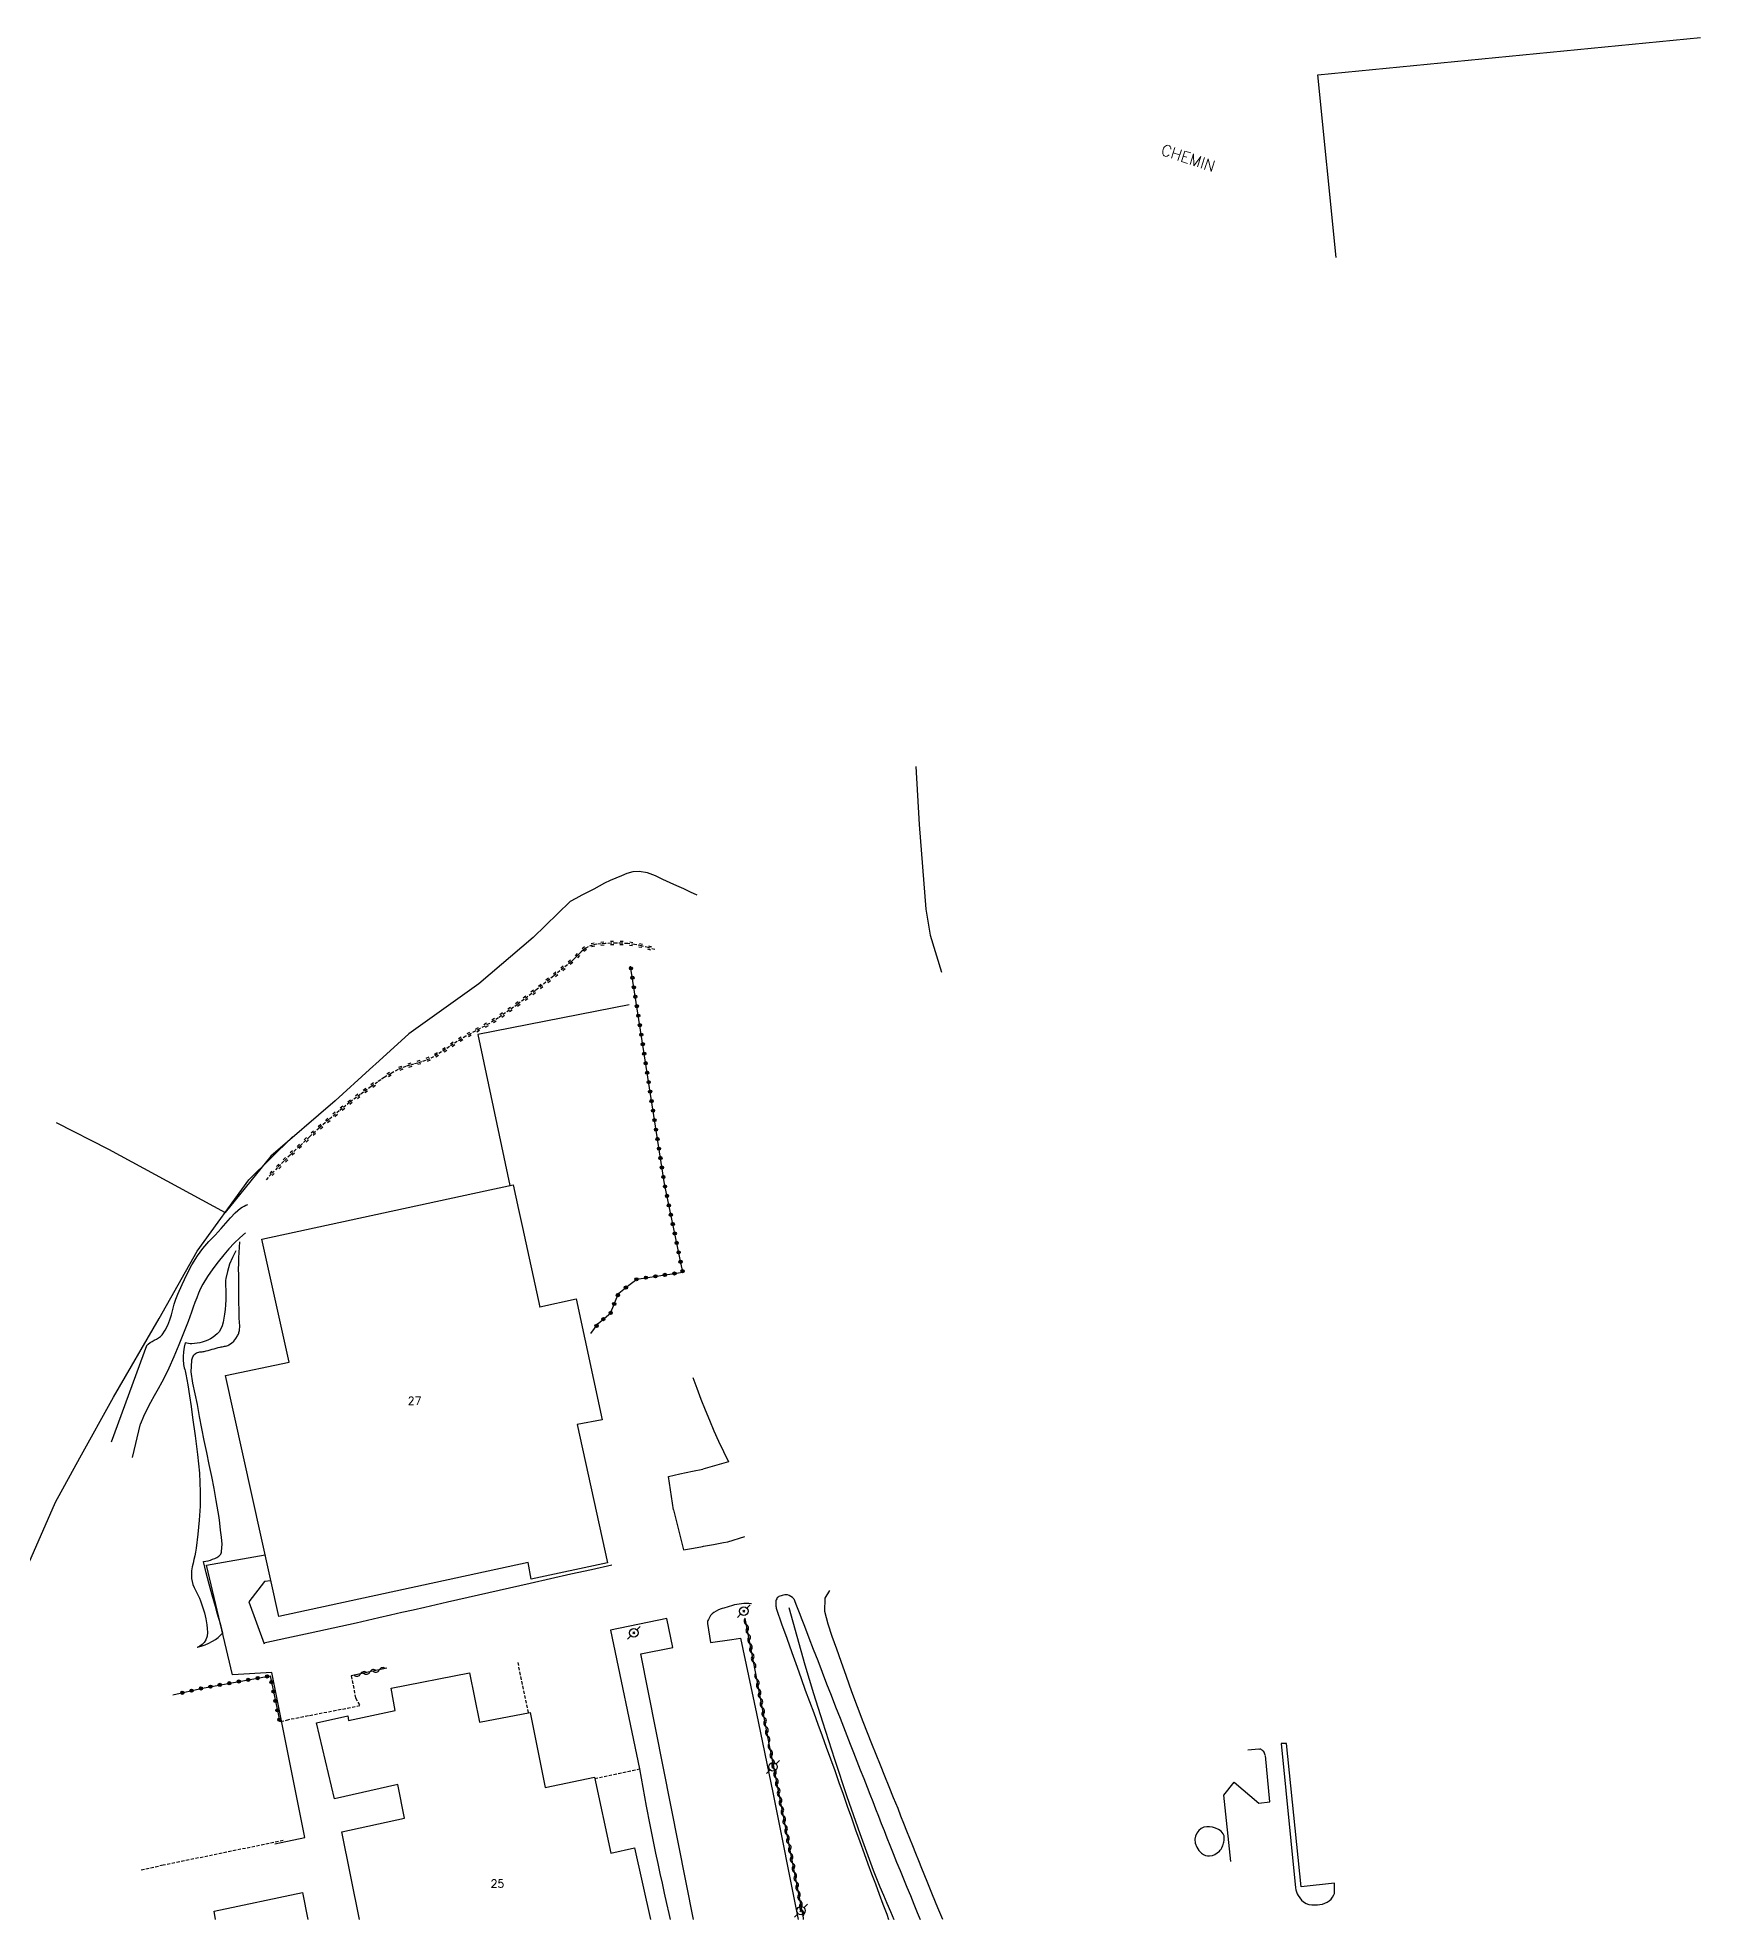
# Model space of a CAD drawing. Header units: millimetres. Extents: x 145000 to 146001, y 142000 to 143001.
# Drawn here: x 145583.6 to 145843.4, y 142000 to 142293.9 of the extents above; entities that cross this region are included whole.
import ezdxf
from ezdxf.enums import TextEntityAlignment as Align

# ---------------------------------------------------------------- set-up
doc = ezdxf.new("R2010")
doc.units = ezdxf.units.MM
doc.linetypes.add('DASHED', pattern=[0.75, 0.5, -0.25])
doc.layers.get('0').update_dxf_attribs({"linetype": 'CONTINUOUS'})
for name, color, linetype in [('W0017', 7, 'CONTINUOUS'), ('W0071', 7, 'CONTINUOUS'), ('W0101', 7, 'CONTINUOUS'), ('W0104', 1, 'CONTINUOUS'), ('W0112', 1, 'DASHED'), ('W0211', 2, 'CONTINUOUS'), ('W0214', 2, 'CONTINUOUS'), ('W0220', 5, 'DASHED'), ('W0310', 3, 'CONTINUOUS'), ('W0323', 7, 'CONTINUOUS'), ('W0330', 7, 'CONTINUOUS'), ('W0333', 7, 'CONTINUOUS'), ('W0473', 7, 'CONTINUOUS'), ('W0989', 7, 'CONTINUOUS'), ('W0991', 7, 'CONTINUOUS')]:
    doc.layers.add(name, color=color, linetype=linetype)
doc.styles.get("Standard").update_dxf_attribs({"font": 'romans.shx', "width": 0.85})

# ---------------------------------------------------------------- blocks, each defined once
blk = doc.blocks.new('T473')
for p, q in [((-0.166667, 0.166667), (0.166667, -0.166667)), ((-0.166667, -0.166667), (0.166667, 0.166667)), ((0.500001, 0.500001), (1.000002, 1.000002)), ((-1.000002, -1.000002), (-0.500001, -0.500001))]:
    blk.add_line(p, q)
blk.add_ellipse((0, 0), major_axis=(0.471405, 0.471405), ratio=1, start_param=5.4977871438, end_param=11.780972451)
blk = doc.blocks.new('t310o')
at = {"color": 0, "linetype": 'Continuous'}
for centre, start, end in [((-0.5, 0.38), 216.8699, 323.1304), ((0.5, -0.37), 36.8699, 143.1303)]:
    blk.add_arc(centre, 0.625, start, end, dxfattribs=at)
blk = doc.blocks.new('t323o')
at = {"color": 0, "linetype": 'Continuous'}
for radius in [0.25, 0.15]:
    blk.add_circle((0, 0), radius, dxfattribs=at)
blk = doc.blocks.new('t220o')
at = {"color": 0, "linetype": 'Continuous'}
for p, q in [((-0.25, 0.25), (0.25, 0.25)), ((-0.25, -0.25), (0.25, -0.25))]:
    blk.add_line(p, q, dxfattribs=at)

msp = doc.modelspace()

# ---------------------------------------------------------------- linework, layer by layer
at = {"layer": 'W0017'}
for points in [[(145720.81, 142180.07), (145721.35, 142171)], [(145721.35, 142171), (145722.38, 142157.8), (145723.07, 142153.74), (145724.83, 142147.96)], [(145686, 142084.63), (145686.61, 142082.95), (145687.24, 142081.28), (145687.9, 142079.61), (145688.59, 142077.96), (145689.3, 142076.32), (145690.03, 142074.69), (145690.79, 142073.07), (145691.57, 142071.46)], [(145682.99, 142063.95), (145682.21, 142069.19), (145683.97, 142069.57)], [(145682.21, 142069.19), (145682.21, 142069.19)], [(145683.97, 142069.57), (145685.94, 142069.99)], [(145685.94, 142069.99), (145687.56, 142070.34)], [(145691.57, 142071.48), (145687.56, 142070.34)], [(145682.99, 142063.95), (145684.55, 142057.71)], [(145684.54, 142057.71), (145686.1, 142057.99), (145687.53, 142058.25)], [(145687.53, 142058.25), (145687.67, 142058.28), (145689.23, 142058.56), (145689.51, 142058.62)], [(145689.51, 142058.62), (145690.79, 142058.86), (145691.44, 142058.97), (145694.12, 142059.78)], [(145620.68, 142011.81), (145625.38, 142012.81), (145620.24, 142038.58), (145614.1, 142038.18), (145610.01, 142055.32), (145619.17, 142056.95)], [(145618.99, 142043.2), (145622.59, 142043.96), (145626.19, 142044.74), (145629.79, 142045.53), (145633.38, 142046.32), (145635.17, 142046.73), (145636.96, 142047.13), (145638.74, 142047.55), (145640.53, 142047.96), (145642.32, 142048.37), (145644.1, 142048.79), (145645.89, 142049.2), (145647.68, 142049.61), (145650.9, 142050.34), (145654.12, 142051.07), (145657.35, 142051.8), (145660.57, 142052.52), (145663.76, 142053.24), (145666.96, 142053.95), (145670.15, 142054.66), (145673.35, 142055.37)], [(145620.07, 142052.87), (145619.07, 142052.75), (145616.64, 142049.6), (145619.02, 142043.05)], [(145692.5, 142049.11), (145692.19, 142049.04), (145691.51, 142048.84), (145690.83, 142048.62), (145690.58, 142048.54)], [(145695.14, 142049.28), (145694.75, 142049.33), (145694.36, 142049.35), (145693.97, 142049.34), (145693.58, 142049.31), (145692.88, 142049.2), (145692.5, 142049.11)], [(145701.76, 142050.06), (145701.55, 142050.27), (145701.32, 142050.45), (145701.06, 142050.59), (145700.77, 142050.68), (145700.56, 142050.7), (145700.35, 142050.69), (145700.14, 142050.65), (145699.94, 142050.6), (145699.78, 142050.55), (145699.61, 142050.49), (145699.45, 142050.41), (145699.31, 142050.31), (145699.19, 142050.2), (145699.1, 142050.07), (145699.02, 142049.93), (145698.96, 142049.78), (145698.95, 142049.73), (145698.95, 142049.69), (145698.95, 142049.65), (145698.95, 142049.6), (145698.95, 142049.56), (145698.95, 142049.52), (145698.96, 142049.47), (145698.96, 142049.43), (145698.96, 142049.39), (145698.95, 142049.35), (145698.95, 142049.3), (145698.95, 142049.26), (145698.95, 142049.22), (145698.95, 142049.18), (145698.95, 142049.13), (145698.95, 142049.09), (145698.97, 142048.93), (145699, 142048.76), (145699.03, 142048.6), (145699.08, 142048.45)], [(145701.76, 142050.06), (145702.17, 142048.99), (145702.59, 142047.93), (145703, 142046.86), (145703.42, 142045.8), (145704.12, 142044), (145704.81, 142042.2), (145705.51, 142040.41), (145706.2, 142038.61), (145706.9, 142036.81), (145707.6, 142035.02), (145708.3, 142033.22), (145708.99, 142031.42), (145709.52, 142030.08), (145710.05, 142028.74), (145710.57, 142027.39), (145711.1, 142026.05), (145711.63, 142024.7), (145712.16, 142023.36), (145712.69, 142022.02), (145713.21, 142020.67), (145713.66, 142019.54), (145714.1, 142018.4), (145714.54, 142017.27), (145714.98, 142016.13), (145715.43, 142014.99), (145715.87, 142013.86), (145716.32, 142012.73), (145716.77, 142011.59), (145717.3, 142010.28), (145717.83, 142008.96), (145718.37, 142007.65), (145718.91, 142006.34), (145719.45, 142005.03), (145719.99, 142003.72), (145720.52, 142002.4), (145721.05, 142001.09), (145721.5, 142000)], [(145725.04, 142000), (145724.29, 142001.79), (145723.44, 142003.85), (145722.6, 142005.91), (145721.76, 142007.97), (145721.29, 142009.13), (145720.83, 142010.3), (145720.36, 142011.47), (145719.9, 142012.63), (145719.44, 142013.8), (145718.98, 142014.97), (145718.51, 142016.14), (145718.05, 142017.31), (145717.37, 142019), (145716.69, 142020.69), (145716, 142022.37), (145715.32, 142024.06), (145714.64, 142025.75), (145713.96, 142027.44), (145713.29, 142029.14), (145712.63, 142030.84), (145711.74, 142033.19), (145710.86, 142035.55), (145710, 142037.92), (145709.17, 142040.3), (145708.48, 142042.23), (145707.77, 142044.16), (145707.13, 142046.12), (145706.61, 142048.11), (145706.67, 142050.19), (145707.42, 142051.35)], [(145686.12, 142000), (145677.87, 142041.49), (145682.86, 142042.48), (145681.92, 142046.97), (145673.14, 142045.15), (145677.67, 142023.53)], [(145690.58, 142048.54), (145690.43, 142048.49), (145690.02, 142048.34), (145689.63, 142048.16), (145689.26, 142047.93), (145689, 142047.7), (145688.78, 142047.44), (145688.59, 142047.16), (145688.42, 142046.86), (145688.36, 142046.7), (145688.31, 142046.53), (145688.28, 142046.36), (145688.27, 142046.18)], [(145688.28, 142046.2), (145688.74, 142043.27), (145692.09, 142043.73)], [(145699.08, 142048.45), (145699.87, 142046.18), (145700.67, 142043.92), (145701.47, 142041.66), (145702.28, 142039.4), (145702.92, 142037.61), (145703.57, 142035.82), (145704.23, 142034.04), (145704.89, 142032.25), (145705.54, 142030.47), (145706.2, 142028.68), (145706.85, 142026.89), (145707.5, 142025.1), (145708.16, 142023.25), (145708.82, 142021.4), (145709.47, 142019.55), (145710.13, 142017.7), (145710.78, 142015.84), (145711.43, 142013.99), (145712.09, 142012.14), (145712.76, 142010.29), (145713.34, 142008.7), (145713.93, 142007.12), (145714.52, 142005.54), (145715.11, 142003.96), (145715.7, 142002.37), (145716.29, 142000.79), (145716.59, 142000)], [(145692.09, 142043.73), (145693.46, 142043.91), (145695.92, 142032.15)], [(145695.92, 142032.15), (145698.49, 142019.84), (145702.45, 142000)], [(145770.03, 142009.02), (145768.94, 142019.39), (145770.55, 142021.42), (145774.44, 142018.16), (145776.12, 142018.34), (145775.44, 142025.62)], [(145774.43, 142026.56), (145772.71, 142026.45)], [(145786.23, 142005.63), (145781.03, 142005.07), (145778.77, 142027.49), (145777.93, 142027.47), (145780.15, 142004.92)], [(145780.17, 142004.93), (145780.21, 142004.61), (145780.29, 142004.3), (145780.41, 142004), (145780.56, 142003.72), (145780.81, 142003.36), (145781.09, 142003.02), (145781.42, 142002.72), (145781.81, 142002.48), (145782.24, 142002.33), (145782.68, 142002.26), (145783.13, 142002.26), (145783.57, 142002.28), (145783.96, 142002.32), (145784.35, 142002.4), (145784.74, 142002.52), (145785.1, 142002.7), (145785.42, 142002.92), (145785.7, 142003.18), (145785.95, 142003.48), (145786.15, 142003.81), (145786.19, 142003.93), (145786.22, 142004.05), (145786.24, 142004.17), (145786.26, 142004.29), (145786.26, 142004.41), (145786.26, 142004.53), (145786.26, 142004.65), (145786.27, 142004.77), (145786.27, 142004.99), (145786.27, 142005.2), (145786.25, 142005.42), (145786.23, 142005.63)]]:
    msp.add_lwpolyline(points, dxfattribs=at)
msp.add_lwpolyline([(145775.43, 142025.63, 0.127891), (145775.14, 142026.25, 0.148496), (145774.73, 142026.56, 0.168818), (145774.41, 142026.55)], format="xyb", dxfattribs=at)
at = {"layer": 'W0071'}
for points in [[(145686.67, 142159.96), (145685.62, 142160.47), (145684.57, 142160.96), (145683.52, 142161.43), (145682.45, 142161.89), (145681.3, 142162.42), (145680.14, 142163.01), (145678.91, 142163.49), (145677.61, 142163.7), (145676.64, 142163.63), (145675.71, 142163.36), (145674.83, 142163), (145673.97, 142162.65), (145673.08, 142162.27), (145672.22, 142161.83), (145671.37, 142161.38), (145670.52, 142160.93), (145669.59, 142160.45), (145668.66, 142159.96), (145667.74, 142159.47), (145666.81, 142158.97)], [(145600.63, 142089.58), (145600.89, 142089.86), (145601.2, 142090.09), (145601.52, 142090.28), (145601.86, 142090.46), (145602.19, 142090.63), (145602.51, 142090.82), (145602.82, 142091.05), (145603.08, 142091.32), (145603.57, 142092.05), (145603.96, 142092.82), (145604.27, 142093.63), (145604.52, 142094.45), (145604.74, 142095.26), (145604.97, 142096.07), (145605.23, 142096.87), (145605.54, 142097.66), (145606.23, 142099.19), (145606.94, 142100.72), (145607.72, 142102.22), (145608.6, 142103.66), (145609.45, 142104.79), (145610.38, 142105.86), (145611.35, 142106.89), (145612.3, 142107.91), (145613.03, 142108.73), (145613.74, 142109.56), (145614.5, 142110.36), (145615.34, 142111.08), (145615.6, 142111.26), (145615.88, 142111.41), (145616.16, 142111.55), (145616.46, 142111.66)], [(145616.11, 142107.26), (145615.21, 142106.45), (145614.35, 142105.61), (145613.52, 142104.73), (145612.73, 142103.82), (145611.84, 142102.73), (145610.98, 142101.61), (145610.18, 142100.44), (145609.46, 142099.23), (145609.1, 142098.52), (145608.78, 142097.81), (145608.48, 142097.08), (145608.21, 142096.34), (145607.95, 142095.6), (145607.69, 142094.86), (145607.42, 142094.12), (145607.13, 142093.39), (145606.4, 142091.56), (145605.67, 142089.72), (145604.92, 142087.89), (145604.12, 142086.08), (145603.6, 142084.98), (145603.03, 142083.91), (145602.44, 142082.85), (145601.84, 142081.79), (145601.25, 142080.72), (145600.69, 142079.63), (145600.17, 142078.53), (145599.72, 142077.39)], [(145600.63, 142089.58), (145595.11, 142074.54)], [(145598.45, 142072.13), (145599.72, 142077.39)]]:
    msp.add_lwpolyline(points, dxfattribs=at)
at = {"layer": 'W0101'}
for points in [[(145786.49, 142259.56), (145783.66, 142288.09), (145843.41, 142293.93)], [(145672.68, 142055.71), (145660.74, 142053.14), (145660.29, 142055.76), (145621.3, 142047.29), (145612.99, 142084.95), (145622.93, 142087.01), (145618.68, 142106.26), (145651.61, 142113.37)], [(145651.61, 142113.37), (145654.3, 142113.95)], [(145654.3, 142113.95), (145657.9, 142114.73), (145658.74, 142110.9)], [(145658.74, 142110.9), (145659.36, 142108.05)], [(145659.36, 142108.05), (145662.08, 142095.63), (145662.1, 142095.66), (145667.77, 142096.92), (145671.83, 142078.05), (145667.92, 142077.28), (145672.68, 142055.71)], [(145638.85, 142036.11), (145651.11, 142038.53), (145652.65, 142030.8), (145660.58, 142032.32), (145662.93, 142020.59), (145670.63, 142022.23), (145673.21, 142010.35), (145676.89, 142011.17), (145679.38, 142000)], [(145633.93, 142000), (145631.14, 142013.68), (145640.97, 142015.82), (145639.9, 142021.04), (145630.01, 142018.84), (145627.2, 142030.71), (145632.1, 142031.8), (145632.2, 142031.04), (145639.49, 142032.61), (145638.85, 142036.11)], [(145611.42, 142000), (145611.19, 142001.27), (145625.01, 142004.2), (145625.87, 142000)]]:
    msp.add_lwpolyline(points, dxfattribs=at)
at = {"layer": 'W0104'}
msp.add_lwpolyline([(145765.49, 142010.33), (145765.76, 142010.14), (145766.07, 142010), (145766.39, 142009.92), (145766.73, 142009.91), (145767.17, 142009.98), (145767.57, 142010.15), (145767.94, 142010.38), (145768.27, 142010.67), (145768.4, 142010.82), (145768.52, 142010.98), (145768.63, 142011.15), (145768.72, 142011.33), (145768.79, 142011.51), (145768.85, 142011.7), (145768.9, 142011.89), (145768.95, 142012.08), (145769, 142012.39), (145769.03, 142012.72), (145768.99, 142013.06), (145768.86, 142013.38), (145768.52, 142013.78), (145768.1, 142014.06), (145767.64, 142014.25), (145767.17, 142014.38), (145766.74, 142014.45), (145766.3, 142014.47), (145765.85, 142014.4), (145765.44, 142014.21), (145765.04, 142013.89), (145764.73, 142013.49), (145764.53, 142013.02), (145764.44, 142012.52), (145764.5, 142011.88), (145764.73, 142011.29), (145765.07, 142010.78)], close=True, dxfattribs=at)
at = {"layer": 'W0112'}
for points in [[(145660.3, 142032.29), (145658.68, 142040.15)], [(145632.61, 142038.03), (145633.31, 142034.6), (145633.98, 142033.33), (145625.94, 142031.77), (145622.8, 142031.16), (145621.61, 142030.83)], [(145670.68, 142021.99), (145677.67, 142023.52)], [(145621.99, 142012.3), (145603.23, 142008.45), (145599.74, 142007.65)]]:
    msp.add_lwpolyline(points, dxfattribs=at)
at = {"layer": 'W0211'}
for points in [[(145614.62, 142104.41), (145614.07, 142103.39), (145613.62, 142102.33), (145613.27, 142101.22), (145613.02, 142100.1), (145612.98, 142099.77), (145612.97, 142099.44), (145612.98, 142099.12), (145613, 142098.8), (145613.02, 142098.47), (145613.05, 142098.15), (145613.06, 142097.83), (145613.06, 142097.51), (145613.03, 142096.76), (145612.99, 142096.01), (145612.93, 142095.26), (145612.83, 142094.52), (145612.73, 142093.91), (145612.62, 142093.3), (145612.45, 142092.7), (145612.2, 142092.12), (145611.97, 142091.77), (145611.7, 142091.46), (145611.39, 142091.18), (145611.06, 142090.92), (145610.66, 142090.68), (145610.24, 142090.48), (145609.8, 142090.31), (145609.36, 142090.17), (145608.95, 142090.06), (145608.54, 142089.98), (145608.12, 142089.93), (145607.7, 142089.91), (145607.44, 142089.92), (145607.18, 142089.95), (145606.93, 142090), (145606.68, 142090.07)], [(145606.68, 142090.07), (145606.52, 142089.36), (145606.42, 142088.64), (145606.37, 142087.92), (145606.38, 142087.2), (145606.4, 142086.94), (145606.44, 142086.68), (145606.49, 142086.42), (145606.55, 142086.16), (145606.61, 142085.91), (145606.67, 142085.66), (145606.73, 142085.4), (145606.78, 142085.15), (145607.08, 142083.47), (145607.35, 142081.78), (145607.61, 142080.1), (145607.84, 142078.41), (145608.23, 142075.51), (145608.6, 142072.61), (145608.9, 142069.7), (145609.04, 142066.77), (145609.01, 142064.56), (145608.86, 142062.35), (145608.65, 142060.15), (145608.41, 142057.96), (145608.32, 142057.37), (145608.19, 142056.79), (145608.05, 142056.21), (145607.91, 142055.64), (145607.78, 142055.05), (145607.69, 142054.45), (145607.65, 142053.84), (145607.68, 142053.23), (145607.76, 142052.76), (145607.9, 142052.3), (145608.09, 142051.86), (145608.29, 142051.43), (145608.51, 142051.02), (145608.72, 142050.6), (145608.92, 142050.18), (145609.09, 142049.74), (145609.39, 142048.82), (145609.69, 142047.89), (145609.93, 142046.95), (145610.08, 142045.99), (145610.14, 142045.42), (145610.17, 142044.83), (145610.12, 142044.23), (145609.92, 142043.66), (145609.67, 142043.27), (145609.35, 142042.93), (145608.97, 142042.67), (145608.55, 142042.48)], [(145700.99, 142048.7), (145702.23, 142044.21), (145703.52, 142039.74), (145704.86, 142035.29), (145706.24, 142030.85), (145708.12, 142025.01), (145710.06, 142019.2), (145712.07, 142013.41), (145714.18, 142007.66), (145714.69, 142006.36), (145715.22, 142005.07), (145715.76, 142003.79), (145716.31, 142002.51), (145716.87, 142001.23), (145717.39, 142000)], [(145677.67, 142023.53), (145678.19, 142020.62), (145678.72, 142017.7), (145679.28, 142014.79), (145679.85, 142011.89), (145680.18, 142010.32), (145680.51, 142008.75), (145680.85, 142007.19), (145681.2, 142005.63), (145681.54, 142004.07), (145681.89, 142002.5), (145682.24, 142000.94), (145682.45, 142000)]]:
    msp.add_lwpolyline(points, dxfattribs=at)
at = {"layer": 'W0214'}
for points in [[(145609.52, 142055.91), (145609.89, 142055.95), (145610.26, 142056.02), (145610.62, 142056.12), (145610.97, 142056.25), (145611.3, 142056.38), (145611.63, 142056.54), (145611.94, 142056.74), (145612.2, 142056.99), (145612.24, 142057.04), (145612.27, 142057.1), (145612.3, 142057.16), (145612.32, 142057.21), (145612.33, 142057.27), (145612.35, 142057.33), (145612.36, 142057.39), (145612.37, 142057.45), (145612.44, 142058.58), (145612.37, 142059.7), (145612.22, 142060.81), (145612.08, 142061.91), (145611.97, 142062.79), (145611.84, 142063.68), (145611.69, 142064.56), (145611.54, 142065.44), (145611.2, 142067.32), (145610.83, 142069.2), (145610.44, 142071.07), (145610.04, 142072.94), (145609.65, 142074.81), (145609.27, 142076.68), (145608.92, 142078.56), (145608.59, 142080.44), (145608.25, 142082.09), (145607.86, 142083.78), (145607.61, 142085.52), (145607.7, 142087.27), (145607.74, 142087.42), (145607.78, 142087.58), (145607.83, 142087.73), (145607.89, 142087.88), (145607.97, 142088.03), (145608.06, 142088.16), (145608.17, 142088.29), (145608.3, 142088.4), (145608.45, 142088.5), (145608.62, 142088.57), (145608.8, 142088.61), (145608.98, 142088.64), (145609.15, 142088.65), (145609.32, 142088.66), (145609.49, 142088.68), (145609.66, 142088.72), (145609.97, 142088.8), (145610.28, 142088.88), (145610.59, 142088.96), (145610.9, 142089.05), (145611.21, 142089.13), (145611.52, 142089.22), (145611.83, 142089.3), (145612.14, 142089.39), (145612.31, 142089.42), (145612.48, 142089.45), (145612.66, 142089.48), (145612.83, 142089.51), (145613, 142089.54), (145613.18, 142089.59), (145613.34, 142089.65), (145613.51, 142089.73), (145613.91, 142090.01), (145614.28, 142090.34), (145614.59, 142090.72), (145614.86, 142091.13), (145614.93, 142091.26), (145614.99, 142091.4), (145615.04, 142091.54), (145615.09, 142091.68), (145615.12, 142091.83), (145615.15, 142091.97), (145615.17, 142092.12), (145615.19, 142092.26), (145615.21, 142092.47), (145615.21, 142092.68), (145615.2, 142092.88), (145615.19, 142093.09), (145615.17, 142093.3), (145615.15, 142093.5), (145615.13, 142093.71), (145615.12, 142093.91), (145615.1, 142095.15), (145615.09, 142096.39), (145615.08, 142097.63), (145615.08, 142098.87), (145615.06, 142099.77), (145615.04, 142100.67), (145615.03, 142101.57), (145615.04, 142102.47), (145615.07, 142103.32), (145615.11, 142104.16), (145615.16, 142105), (145615.23, 142105.84)], [(145612.59, 142044.78), (145612.28, 142045.8), (145611.98, 142046.82), (145611.69, 142047.84), (145611.4, 142048.87), (145610.91, 142050.63), (145610.44, 142052.38), (145609.97, 142054.15), (145609.52, 142055.91)], [(145608.55, 142042.5), (145609.17, 142042.66), (145609.79, 142042.87), (145610.38, 142043.13), (145610.95, 142043.43), (145611.4, 142043.71), (145611.82, 142044.03), (145612.22, 142044.38), (145612.58, 142044.76)]]:
    msp.add_lwpolyline(points, dxfattribs=at)
at = {"layer": 'W0220'}
for points in [[(145680.07, 142151.47), (145679.03, 142151.79), (145677.97, 142152.06), (145676.9, 142152.26), (145675.82, 142152.41), (145674.95, 142152.48), (145674.07, 142152.5), (145673.2, 142152.47), (145672.32, 142152.41), (145671.66, 142152.36), (145670.98, 142152.3), (145670.3, 142152.17), (145669.65, 142151.93), (145669.26, 142151.71), (145668.89, 142151.44), (145668.55, 142151.15), (145668.23, 142150.83), (145667.93, 142150.51), (145667.63, 142150.18), (145667.31, 142149.87), (145666.98, 142149.58), (145664.22, 142147.31), (145661.43, 142145.07), (145658.58, 142142.9), (145655.65, 142140.84), (145654.94, 142140.39), (145654.22, 142139.95), (145653.49, 142139.54), (145652.75, 142139.13), (145652.01, 142138.74), (145651.27, 142138.34), (145650.54, 142137.93), (145649.81, 142137.51), (145649.19, 142137.12), (145648.57, 142136.72), (145647.97, 142136.32), (145647.36, 142135.91), (145646.75, 142135.51), (145646.12, 142135.12), (145645.49, 142134.75), (145644.83, 142134.42), (145644.24, 142134.17), (145643.62, 142133.95), (145643.01, 142133.76), (145642.38, 142133.58), (145641.76, 142133.41), (145641.14, 142133.21), (145640.53, 142132.99), (145639.94, 142132.73), (145639, 142132.24)], [(145637.25, 142131.14), (145636.75, 142130.79), (145635.73, 142130.08), (145634.04, 142128.85), (145632.38, 142127.58), (145630.76, 142126.28), (145629.15, 142124.94), (145627.6, 142123.59), (145626.08, 142122.21), (145624.58, 142120.8), (145623.1, 142119.38), (145622.11, 142118.41), (145621.13, 142117.43), (145620.17, 142116.44), (145619.22, 142115.43)], [(145639, 142132.24), (145638.84, 142132.15), (145637.78, 142131.49), (145637.25, 142131.14)]]:
    msp.add_lwpolyline(points, dxfattribs=at)
at = {"layer": 'W0310'}
for points in [[(145695.78, 142038.67), (145694.18, 142047.02)], [(145638.17, 142039.23), (145632.61, 142038.03)], [(145697.99, 142027.15), (145695.78, 142038.67)], [(145703.3, 142000), (145703.26, 142000.24), (145698.12, 142026.45), (145697.99, 142027.15)]]:
    msp.add_lwpolyline(points, dxfattribs=at)
at = {"layer": 'W0323'}
for points in [[(145676.01, 142099.05), (145677.26, 142100.02), (145684.42, 142101.08), (145681.55, 142114.91), (145676.27, 142148.9)], [(145674.38, 142097.75), (145674.41, 142097.8), (145676.01, 142099.05)], [(145670.08, 142091.49), (145671.21, 142093.05), (145673.14, 142094.69), (145674.38, 142097.75)], [(145604.77, 142035.05), (145609.39, 142036.12), (145619.97, 142038.04), (145621.46, 142030.85)]]:
    msp.add_lwpolyline(points, dxfattribs=at)
at = {"layer": 'W0330'}
for points in [[(145666.84, 142158.98), (145661.05, 142153.37), (145652.55, 142146.11), (145641.61, 142138.32), (145636.99, 142134.11)], [(145636.99, 142134.11), (145635.5, 142132.76)], [(145635.5, 142132.76), (145630.1, 142127.85), (145620.09, 142119.19), (145612.91, 142110.41)], [(145578.7, 142048.46), (145582.62, 142056.45), (145586.4, 142065.15), (145590.2, 142072.1), (145595.49, 142081.56), (145602.64, 142093.85), (145608.54, 142104.39), (145616.61, 142115.51), (145623.46, 142122.22)], [(145586.52, 142124.47), (145594.68, 142120.28), (145612.91, 142110.41)]]:
    msp.add_lwpolyline(points, dxfattribs=at)
at = {"layer": 'W0333'}
msp.add_lwpolyline([(145676.07, 142142.87), (145652.41, 142138.23), (145657.43, 142114.62)], dxfattribs=at)

# ---------------------------------------------------------------- block references
at = {"layer": 'W0220'}
for p, rotation in [((145669.04, 142151.55), 216.1613569235074), ((145670.39, 142152.19), 190.4566636156147), ((145671.87, 142152.38), 184.4482274295569), ((145673.37, 142152.48), 181.7365828802067), ((145674.87, 142152.48), 178.9029195980654), ((145676.36, 142152.34), 172.158445623681), ((145677.84, 142152.08), 169.0021771665888), ((145679.29, 142151.71), 162.6896314336789), ((145665.71, 142148.53), 219.3981934551656), ((145666.87, 142149.49), 219.3981934551656), ((145667.95, 142150.53), 226.7693223878211), ((145662.22, 142145.7), 218.773916149031), ((145663.39, 142146.64), 218.773916149031), ((145664.56, 142147.58), 219.3981934551656), ((145658.66, 142142.95), 217.3092566869009), ((145659.85, 142143.86), 217.3092566869009), ((145661.04, 142144.77), 217.3092566869009), ((145653.66, 142139.64), 209.5849125299366), ((145654.95, 142140.39), 212.7027073071515), ((145656.2, 142141.23), 215.0060461376737), ((145657.43, 142142.09), 215.0060461376737), ((145648.46, 142136.65), 213.8376764901368), ((145649.73, 142137.45), 211.6177271514267), ((145651.03, 142138.2), 209.093112976341), ((145652.34, 142138.92), 208.3113370202874), ((145643.2, 142133.82), 197.1106948421831), ((145644.61, 142134.33), 203.3057308559857), ((145645.94, 142135.02), 209.7027100796505), ((145647.21, 142135.81), 213.255946242729), ((145638.51, 142131.95), 211.8599392308666), ((145640.34, 142132.91), 203.5251737662552), ((145641.76, 142133.4), 197.2063521315829), ((145632.44, 142127.62), 217.4671939717869), ((145633.63, 142128.54), 217.4671939717869), ((145634.83, 142129.43), 215.9414578636371), ((145636.05, 142130.3), 215.0496153387006), ((145628.96, 142124.77), 221.007055533787), ((145630.11, 142125.73), 219.8114930349407), ((145631.27, 142126.69), 218.7572481251084), ((145625.61, 142121.76), 223.2295954192805), ((145626.71, 142122.78), 222.2951797662112), ((145627.83, 142123.79), 221.007055533787), ((145623.43, 142119.7), 223.8100948396355), ((145624.52, 142120.74), 223.8100948396355), ((145620.25, 142116.52), 225.8290831117461), ((145621.3, 142117.59), 225.1082522674156), ((145622.36, 142118.65), 224.3874194058234)]:
    msp.add_blockref('t220o', p, dxfattribs=dict(at, rotation=rotation))
at = {"layer": 'W0310'}
for p, rotation in [((145694.36, 142046.04), 100.8541326760014), ((145694.65, 142044.57), 100.8541326760014), ((145694.93, 142043.09), 100.8541326760014), ((145695.21, 142041.62), 100.8541326760014), ((145695.49, 142040.15), 100.8541326760014), ((145634.07, 142038.34), 192.1404194713846), ((145635.54, 142038.66), 192.1404194713846), ((145637.01, 142038.97), 192.1404194713846), ((145696.01, 142037.47), 100.8541326759153), ((145696.29, 142035.99), 100.8541326759153), ((145696.57, 142034.52), 100.8541326759153), ((145696.86, 142033.05), 100.8541326759153), ((145697.14, 142031.57), 100.8541326759153), ((145697.42, 142030.1), 100.8541326759153), ((145697.7, 142028.63), 100.8541326759153), ((145698.11, 142026.5), 100.8541326761199), ((145698.4, 142025.03), 101.08434976284), ((145698.69, 142023.55), 101.08434976284), ((145698.98, 142022.08), 101.08434976284), ((145699.27, 142020.61), 101.08434976284), ((145699.55, 142019.14), 101.08434976284), ((145699.84, 142017.66), 101.08434976284), ((145700.13, 142016.19), 101.08434976284), ((145700.42, 142014.72), 101.08434976284), ((145700.71, 142013.25), 101.08434976284), ((145701, 142011.78), 101.08434976284), ((145701.28, 142010.3), 101.08434976284), ((145701.57, 142008.83), 101.08434976284), ((145701.86, 142007.36), 101.08434976284), ((145702.15, 142005.89), 101.08434976284), ((145702.44, 142004.42), 101.08434976284), ((145702.73, 142002.94), 101.08434976284), ((145703.01, 142001.47), 101.08434976284)]:
    msp.add_blockref('t310o', p, dxfattribs=dict(at, rotation=rotation))
at = {"layer": 'W0323'}
for p, rotation in [((145676.33, 142148.56), 98.82177020078345), ((145676.56, 142147.08), 98.82177020078345), ((145676.79, 142145.59), 98.82177020078345), ((145677.02, 142144.11), 98.82177020078345), ((145677.25, 142142.63), 98.82177020078345), ((145677.48, 142141.15), 98.82177020078345), ((145677.71, 142139.66), 98.82177020078345), ((145677.94, 142138.18), 98.82177020078345), ((145678.17, 142136.7), 98.82177020078345), ((145678.4, 142135.22), 98.82177020078345), ((145678.63, 142133.73), 98.82177020078345), ((145678.86, 142132.25), 98.82177020078345), ((145679.09, 142130.77), 98.82177020078345), ((145679.32, 142129.29), 98.82177020078345), ((145679.55, 142127.81), 98.82177020078345), ((145679.78, 142126.32), 98.82177020078345), ((145680.01, 142124.84), 98.82177020078345), ((145680.24, 142123.36), 98.82177020078345), ((145680.47, 142121.88), 98.82177020078345), ((145680.7, 142120.39), 98.82177020078345), ((145680.93, 142118.91), 98.82177020078345), ((145681.16, 142117.43), 98.82177020078345), ((145681.39, 142115.95), 98.82177020078345), ((145681.64, 142114.47), 101.7393445717605), ((145681.95, 142113), 101.7393445717605), ((145682.25, 142111.53), 101.7393445717605), ((145682.56, 142110.06), 101.7393445717605), ((145682.86, 142108.6), 101.7393445717605), ((145683.17, 142107.13), 101.7393445717605), ((145683.47, 142105.66), 101.7393445717605), ((145683.78, 142104.19), 101.7393445717605), ((145684.08, 142102.72), 101.7393445717605), ((145684.39, 142101.25), 101.7393445717605), ((145675.54, 142098.69), 37.89865326289119), ((145677.2, 142099.98), 37.89865326313247), ((145678.67, 142100.23), 8.370487178333299), ((145680.15, 142100.45), 8.370487178333299), ((145681.63, 142100.67), 8.370487178333299), ((145683.12, 142100.88), 8.370487178333299), ((145673.72, 142096.12), 67.77106527131089), ((145674.29, 142097.51), 67.77106527131089), ((145670.96, 142092.7), 54.15567263932117), ((145672.02, 142093.75), 40.45867637291883), ((145673.15, 142094.73), 67.77106527131089), ((145612.1, 142036.62), 10.26720423289435), ((145613.58, 142036.88), 10.26720423289435), ((145615.05, 142037.15), 10.26720423289435), ((145616.53, 142037.42), 10.26720423289435), ((145618.01, 142037.69), 10.26720423289435), ((145619.48, 142037.95), 10.26720423289435), ((145620.18, 142037.06), 281.7017551727394), ((145606.23, 142035.39), 13.06811110190207), ((145607.69, 142035.73), 13.06811110190207), ((145609.15, 142036.07), 13.06811110190207), ((145610.63, 142036.35), 10.26720423289435), ((145620.48, 142035.59), 281.7017551727394), ((145620.78, 142034.12), 281.7017551727394), ((145621.09, 142032.65), 281.7017551727394), ((145621.39, 142031.19), 281.7017551727394)]:
    msp.add_blockref('t323o', p, dxfattribs=dict(at, rotation=rotation))
at = {"layer": 'W0473'}
for p in [(145693.96, 142048.15), (145676.77, 142044.75), (145698.52, 142023.81), (145702.9, 142001.36)]:
    msp.add_blockref('T473', p, dxfattribs=at)

# ---------------------------------------------------------------- texts
at = {"layer": 'W0989'}
msp.add_text('CHEMIN', height=1.75, rotation=341.4476, dxfattribs=at).set_placement((145758.99, 142275.68))
at = {"layer": 'W0991'}
for s, p in [('27', (145642.53, 142081.01)), ('25', (145655.47, 142005.58))]:
    msp.add_text(s, height=1.25, dxfattribs=at).set_placement(p, align=Align.MIDDLE_CENTER)

doc.saveas('drawing.dxf')
